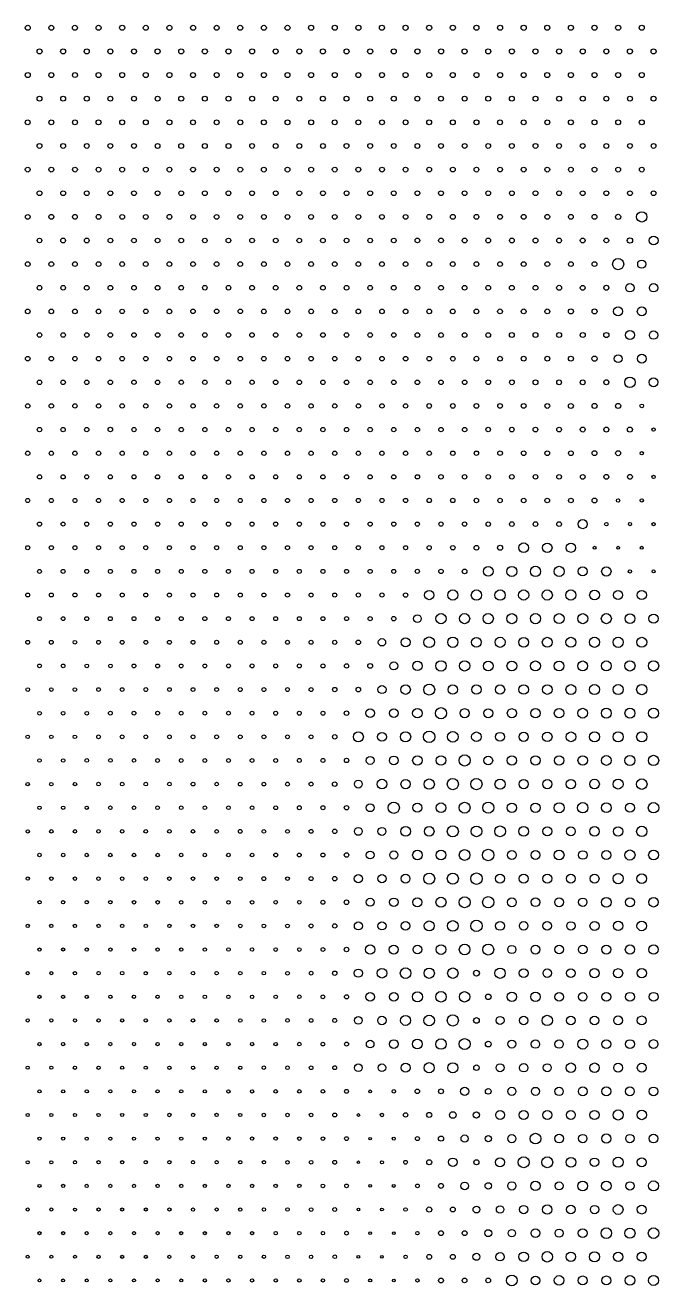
# Model space of a CAD drawing. Header units: metres. Extents: x -2 to 1072, y -1065 to 2.
# Drawn here: x -2 to 534, y -1065 to 2 of the extents above; entities that cross this region are included whole.
import ezdxf

# ---------------------------------------------------------------- set-up
doc = ezdxf.new("R2010")
doc.units = ezdxf.units.M

msp = doc.modelspace()

# ---------------------------------------------------------------- linework, layer by layer
for centre, radius in [((0, 0), 2.13), ((20, 0), 2.13), ((40, 0), 2.11), ((60, 0), 2.13), ((80, 0), 2.15), ((100, 0), 2.13), ((120, 0), 2.13), ((140, 0), 2.13), ((160, 0), 2.11), ((180, 0), 2.13), ((200, 0), 2.13), ((220, 0), 2.13), ((240, 0), 2.15), ((260, 0), 2.15), ((280, 0), 2.15), ((300, 0), 2.15), ((320, 0), 2.18), ((340, 0), 2.15), ((360, 0), 2.15), ((380, 0), 2.15), ((400, 0), 2.15), ((420, 0), 2.18), ((440, 0), 2.15), ((460, 0), 2.15), ((480, 0), 2.15), ((500, 0), 2.15), ((520, 0), 2.15), ((10, -20), 2.11), ((30, -20), 2.11), ((50, -20), 2.11), ((70, -20), 2.1), ((90, -20), 2.11), ((110, -20), 2.11), ((130, -20), 2.11), ((150, -20), 2.13), ((170, -20), 2.13), ((190, -20), 2.13), ((210, -20), 2.11), ((230, -20), 2.11), ((250, -20), 2.13), ((270, -20), 2.13), ((290, -20), 2.15), ((310, -20), 2.15), ((330, -20), 2.15), ((350, -20), 2.15), ((370, -20), 2.15), ((390, -20), 2.13), ((410, -20), 2.13), ((430, -20), 2.13), ((450, -20), 2.15), ((470, -20), 2.15), ((490, -20), 2.13), ((510, -20), 2.15), ((530, -20), 2.15), ((0, -40), 2.13), ((20, -40), 2.1), ((40, -40), 2.07), ((60, -40), 2.1), ((80, -40), 2.1), ((100, -40), 2.1), ((120, -40), 2.11), ((140, -40), 2.11), ((160, -40), 2.1), ((180, -40), 2.15), ((200, -40), 2.11), ((220, -40), 2.11), ((240, -40), 2.11), ((260, -40), 2.1), ((280, -40), 2.1), ((300, -40), 2.11), ((320, -40), 2.13), ((340, -40), 2.11), ((360, -40), 2.11), ((380, -40), 2.1), ((400, -40), 2.1), ((420, -40), 2.1), ((440, -40), 2.15), ((460, -40), 2.13), ((480, -40), 2.1), ((500, -40), 2.11), ((520, -40), 2.13), ((10, -60), 2.08), ((30, -60), 2.08), ((50, -60), 2.08), ((70, -60), 2.08), ((90, -60), 2.07), ((110, -60), 2.08), ((130, -60), 2.08), ((150, -60), 2.08), ((170, -60), 2.08), ((190, -60), 2.08), ((210, -60), 2.08), ((230, -60), 2.08), ((250, -60), 2.08), ((270, -60), 2.08), ((290, -60), 2.08), ((310, -60), 2.08), ((330, -60), 2.08), ((350, -60), 2.08), ((370, -60), 2.1), ((390, -60), 2.1), ((410, -60), 2.08), ((430, -60), 2.1), ((450, -60), 2.1), ((470, -60), 2.1), ((490, -60), 2.1), ((510, -60), 2.1), ((530, -60), 2.1), ((0, -80), 2.07), ((20, -80), 2.08), ((40, -80), 2.07), ((60, -80), 2.08), ((80, -80), 2.07), ((100, -80), 2.08), ((120, -80), 2.08), ((140, -80), 2.08), ((160, -80), 2.08), ((180, -80), 2.08), ((200, -80), 2.08), ((220, -80), 2.08), ((240, -80), 2.07), ((260, -80), 2.08), ((280, -80), 2.07), ((300, -80), 2.05), ((320, -80), 2.07), ((340, -80), 2.08), ((360, -80), 2.04), ((380, -80), 2.07), ((400, -80), 2.07), ((420, -80), 2.07), ((440, -80), 2.07), ((460, -80), 2.07), ((480, -80), 2.07), ((500, -80), 2.07), ((520, -80), 2.07), ((10, -100), 2.04), ((30, -100), 2.04), ((50, -100), 2.04), ((70, -100), 2.04), ((90, -100), 2.04), ((110, -100), 2.05), ((130, -100), 2.07), ((150, -100), 2.07), ((170, -100), 2.07), ((190, -100), 2.02), ((210, -100), 2.05), ((230, -100), 2.05), ((250, -100), 2.05), ((270, -100), 2.04), ((290, -100), 2.04), ((310, -100), 2.04), ((330, -100), 2.07), ((350, -100), 2.04), ((370, -100), 2.04), ((390, -100), 2.04), ((410, -100), 2.04), ((430, -100), 2.04), ((450, -100), 2.04), ((470, -100), 2.04), ((490, -100), 2.07), ((510, -100), 2.04), ((530, -100), 2.04), ((0, -120), 2.04), ((20, -120), 2.04), ((40, -120), 2.04), ((60, -120), 2.04), ((80, -120), 2.04), ((100, -120), 2.04), ((120, -120), 2.04), ((140, -120), 2.02), ((160, -120), 2.04), ((180, -120), 2.04), ((200, -120), 2.04), ((220, -120), 2.04), ((240, -120), 2.04), ((260, -120), 2.04), ((280, -120), 2.04), ((300, -120), 2.04), ((320, -120), 2.04), ((340, -120), 2.02), ((360, -120), 2.02), ((380, -120), 2.04), ((400, -120), 2.02), ((420, -120), 2.04), ((440, -120), 2.04), ((460, -120), 2.04), ((480, -120), 2.04), ((500, -120), 2.04), ((520, -120), 2.04), ((10, -140), 2.02), ((30, -140), 2.04), ((50, -140), 2.02), ((70, -140), 2.02), ((90, -140), 2), ((110, -140), 2.02), ((130, -140), 2.04), ((150, -140), 2), ((170, -140), 2), ((190, -140), 2), ((210, -140), 1.99), ((230, -140), 2.02), ((250, -140), 2.04), ((270, -140), 2), ((290, -140), 2.02), ((310, -140), 2), ((330, -140), 2.02), ((350, -140), 2.02), ((370, -140), 2), ((390, -140), 1.99), ((410, -140), 2.02), ((430, -140), 2.02), ((450, -140), 2.02), ((470, -140), 2.02), ((490, -140), 2.02), ((510, -140), 2.04), ((530, -140), 2.04), ((0, -160), 1.99), ((20, -160), 2.04), ((40, -160), 2.02), ((60, -160), 2.02), ((80, -160), 2), ((100, -160), 2), ((120, -160), 2.02), ((140, -160), 1.99), ((160, -160), 1.97), ((180, -160), 1.99), ((200, -160), 1.99), ((220, -160), 1.97), ((240, -160), 2), ((260, -160), 1.99), ((280, -160), 2), ((300, -160), 2), ((320, -160), 2), ((340, -160), 2.02), ((360, -160), 2.02), ((380, -160), 2.02), ((400, -160), 2.02), ((420, -160), 2.02), ((440, -160), 2.02), ((460, -160), 2.02), ((480, -160), 2.02), ((500, -160), 2.19), ((520, -160), 4.39), ((10, -180), 1.97), ((30, -180), 2), ((50, -180), 2), ((70, -180), 1.97), ((90, -180), 1.97), ((110, -180), 1.97), ((130, -180), 1.97), ((150, -180), 1.97), ((170, -180), 1.96), ((190, -180), 1.96), ((210, -180), 1.97), ((230, -180), 1.96), ((250, -180), 1.97), ((270, -180), 1.97), ((290, -180), 1.97), ((310, -180), 1.97), ((330, -180), 1.99), ((350, -180), 1.99), ((370, -180), 2.02), ((390, -180), 2.02), ((410, -180), 2), ((430, -180), 2.02), ((450, -180), 2.02), ((470, -180), 2.02), ((490, -180), 1.99), ((510, -180), 2.29), ((530, -180), 3.78), ((0, -200), 1.97), ((20, -200), 1.99), ((40, -200), 1.99), ((60, -200), 1.97), ((80, -200), 1.96), ((100, -200), 1.96), ((120, -200), 1.96), ((140, -200), 1.96), ((160, -200), 1.96), ((180, -200), 1.96), ((200, -200), 1.96), ((220, -200), 1.97), ((240, -200), 1.96), ((260, -200), 1.96), ((280, -200), 1.96), ((300, -200), 1.97), ((320, -200), 1.97), ((340, -200), 1.99), ((360, -200), 2), ((380, -200), 2), ((400, -200), 2), ((420, -200), 2.02), ((440, -200), 2.02), ((460, -200), 2.02), ((480, -200), 2.02), ((500, -200), 4.72), ((520, -200), 3.46), ((10, -220), 1.96), ((30, -220), 1.96), ((50, -220), 1.96), ((70, -220), 1.97), ((90, -220), 1.96), ((110, -220), 1.93), ((130, -220), 1.93), ((150, -220), 1.93), ((170, -220), 1.93), ((190, -220), 1.96), ((210, -220), 1.96), ((230, -220), 1.96), ((250, -220), 1.96), ((270, -220), 1.96), ((290, -220), 1.96), ((310, -220), 1.97), ((330, -220), 1.97), ((350, -220), 2), ((370, -220), 2), ((390, -220), 2.02), ((410, -220), 2.04), ((430, -220), 2.02), ((450, -220), 2.07), ((470, -220), 2.05), ((490, -220), 2.13), ((510, -220), 3.56), ((530, -220), 3.51), ((0, -240), 1.96), ((20, -240), 1.93), ((40, -240), 1.93), ((60, -240), 1.93), ((80, -240), 1.89), ((100, -240), 1.91), ((120, -240), 1.94), ((140, -240), 1.91), ((160, -240), 1.91), ((180, -240), 1.91), ((200, -240), 1.93), ((220, -240), 1.93), ((240, -240), 1.93), ((260, -240), 1.93), ((280, -240), 1.93), ((300, -240), 1.93), ((320, -240), 1.96), ((340, -240), 1.97), ((360, -240), 1.99), ((380, -240), 2), ((400, -240), 2.04), ((420, -240), 2.04), ((440, -240), 2.07), ((460, -240), 2.11), ((480, -240), 2.11), ((500, -240), 3.81), ((520, -240), 3.75), ((10, -260), 1.93), ((30, -260), 1.89), ((50, -260), 1.91), ((70, -260), 1.91), ((90, -260), 1.89), ((110, -260), 1.91), ((130, -260), 1.91), ((150, -260), 1.91), ((170, -260), 1.89), ((190, -260), 1.91), ((210, -260), 1.91), ((230, -260), 1.91), ((250, -260), 1.93), ((270, -260), 1.93), ((290, -260), 1.93), ((310, -260), 1.93), ((330, -260), 1.96), ((350, -260), 1.97), ((370, -260), 1.97), ((390, -260), 2), ((410, -260), 2.04), ((430, -260), 2.04), ((450, -260), 2.07), ((470, -260), 2.1), ((490, -260), 2.15), ((510, -260), 3.79), ((530, -260), 3.56), ((500, -280), 3.32), ((520, -280), 3.7), ((0, -280), 1.96), ((20, -280), 1.86), ((40, -280), 1.88), ((60, -280), 1.88), ((80, -280), 1.88), ((100, -280), 1.89), ((120, -280), 1.89), ((140, -280), 1.89), ((160, -280), 1.89), ((180, -280), 1.91), ((200, -280), 1.93), ((220, -280), 1.91), ((240, -280), 1.91), ((260, -280), 1.89), ((280, -280), 1.89), ((300, -280), 1.93), ((320, -280), 1.96), ((340, -280), 1.96), ((360, -280), 1.97), ((380, -280), 2), ((400, -280), 1.99), ((420, -280), 2.04), ((440, -280), 2.08), ((460, -280), 2.11), ((480, -280), 2.19), ((10, -300), 1.88), ((30, -300), 1.88), ((50, -300), 1.88), ((70, -300), 1.88), ((90, -300), 1.86), ((110, -300), 1.88), ((130, -300), 1.86), ((150, -300), 1.86), ((170, -300), 1.86), ((190, -300), 1.86), ((210, -300), 1.88), ((230, -300), 1.88), ((250, -300), 1.88), ((270, -300), 1.89), ((290, -300), 1.89), ((310, -300), 1.89), ((330, -300), 1.93), ((350, -300), 1.93), ((370, -300), 1.94), ((390, -300), 1.97), ((410, -300), 2.02), ((430, -300), 2.04), ((450, -300), 2.04), ((470, -300), 2.08), ((490, -300), 2.13), ((510, -300), 4.42), ((530, -300), 3.7), ((0, -320), 1.85), ((20, -320), 1.85), ((40, -320), 1.86), ((60, -320), 1.86), ((80, -320), 1.86), ((100, -320), 1.85), ((120, -320), 1.86), ((140, -320), 1.82), ((160, -320), 1.85), ((180, -320), 1.85), ((200, -320), 1.85), ((220, -320), 1.86), ((240, -320), 1.86), ((260, -320), 1.85), ((280, -320), 1.85), ((300, -320), 1.88), ((320, -320), 1.88), ((340, -320), 1.93), ((360, -320), 1.94), ((380, -320), 1.96), ((400, -320), 1.97), ((420, -320), 2.02), ((440, -320), 2.04), ((460, -320), 2.08), ((480, -320), 2.13), ((500, -320), 2.18), ((520, -320), 1.55), ((10, -340), 1.85), ((30, -340), 1.85), ((50, -340), 1.88), ((70, -340), 1.91), ((90, -340), 1.82), ((110, -340), 1.8), ((130, -340), 1.85), ((150, -340), 1.8), ((170, -340), 1.8), ((190, -340), 1.82), ((210, -340), 1.82), ((230, -340), 1.83), ((250, -340), 1.85), ((270, -340), 1.85), ((290, -340), 1.85), ((310, -340), 1.85), ((330, -340), 1.86), ((350, -340), 1.88), ((370, -340), 1.88), ((390, -340), 1.91), ((410, -340), 1.96), ((430, -340), 2), ((450, -340), 2.02), ((470, -340), 2.07), ((490, -340), 2.11), ((510, -340), 2.13), ((530, -340), 1.42), ((0, -360), 1.82), ((20, -360), 1.82), ((40, -360), 1.82), ((60, -360), 1.8), ((80, -360), 1.8), ((100, -360), 1.8), ((120, -360), 1.8), ((140, -360), 1.8), ((160, -360), 1.78), ((180, -360), 1.78), ((200, -360), 1.8), ((220, -360), 1.8), ((240, -360), 1.8), ((260, -360), 1.8), ((280, -360), 1.82), ((300, -360), 1.85), ((320, -360), 1.85), ((340, -360), 1.83), ((360, -360), 1.86), ((380, -360), 1.86), ((400, -360), 1.93), ((420, -360), 1.96), ((440, -360), 2), ((460, -360), 2.02), ((480, -360), 2.07), ((500, -360), 2.1), ((520, -360), 1.36), ((10, -380), 1.8), ((30, -380), 1.78), ((50, -380), 1.75), ((70, -380), 1.78), ((90, -380), 1.78), ((110, -380), 1.78), ((130, -380), 1.78), ((150, -380), 1.78), ((170, -380), 1.77), ((190, -380), 1.78), ((210, -380), 1.78), ((230, -380), 1.78), ((250, -380), 1.8), ((270, -380), 1.8), ((290, -380), 1.8), ((310, -380), 1.8), ((330, -380), 1.82), ((350, -380), 1.85), ((370, -380), 1.85), ((390, -380), 1.85), ((410, -380), 1.89), ((430, -380), 1.93), ((450, -380), 1.97), ((470, -380), 2), ((490, -380), 2.07), ((510, -380), 2.05), ((530, -380), 1.38), ((0, -400), 1.77), ((20, -400), 1.75), ((40, -400), 1.74), ((60, -400), 1.75), ((80, -400), 1.75), ((100, -400), 1.77), ((120, -400), 1.77), ((140, -400), 1.75), ((160, -400), 1.77), ((180, -400), 1.74), ((200, -400), 1.75), ((220, -400), 1.77), ((240, -400), 1.75), ((260, -400), 1.78), ((280, -400), 1.78), ((300, -400), 1.78), ((320, -400), 1.8), ((340, -400), 1.82), ((360, -400), 1.83), ((380, -400), 1.85), ((400, -400), 1.88), ((420, -400), 1.91), ((440, -400), 1.96), ((460, -400), 1.96), ((480, -400), 2.04), ((500, -400), 1.42), ((520, -400), 1.41), ((10, -420), 1.75), ((30, -420), 1.71), ((50, -420), 1.74), ((70, -420), 1.74), ((90, -420), 1.75), ((110, -420), 1.75), ((130, -420), 1.75), ((150, -420), 1.75), ((170, -420), 1.75), ((190, -420), 1.75), ((210, -420), 1.75), ((230, -420), 1.75), ((250, -420), 1.75), ((270, -420), 1.75), ((290, -420), 1.75), ((310, -420), 1.75), ((330, -420), 1.78), ((350, -420), 1.8), ((370, -420), 1.85), ((390, -420), 1.89), ((410, -420), 1.96), ((430, -420), 1.97), ((450, -420), 2.02), ((470, -420), 3.87), ((490, -420), 1.5), ((510, -420), 1.35), ((530, -420), 1.33), ((420, -440), 4.06), ((440, -440), 4), ((460, -440), 3.9), ((0, -440), 1.71), ((20, -440), 1.71), ((40, -440), 1.71), ((60, -440), 1.71), ((80, -440), 1.71), ((100, -440), 1.72), ((120, -440), 1.71), ((140, -440), 1.71), ((160, -440), 1.71), ((180, -440), 1.71), ((200, -440), 1.71), ((220, -440), 1.71), ((240, -440), 1.71), ((260, -440), 1.71), ((280, -440), 1.71), ((300, -440), 1.71), ((320, -440), 1.75), ((340, -440), 1.8), ((360, -440), 1.89), ((380, -440), 2.04), ((400, -440), 2.13), ((480, -440), 1.28), ((500, -440), 1.25), ((520, -440), 1.27), ((10, -460), 1.66), ((30, -460), 1.67), ((50, -460), 1.69), ((70, -460), 1.69), ((90, -460), 1.69), ((110, -460), 1.71), ((130, -460), 1.71), ((150, -460), 1.71), ((170, -460), 1.69), ((190, -460), 1.71), ((210, -460), 1.71), ((230, -460), 1.71), ((250, -460), 1.71), ((270, -460), 1.71), ((290, -460), 1.71), ((310, -460), 1.71), ((330, -460), 1.75), ((350, -460), 1.88), ((370, -460), 1.96), ((390, -460), 4.09), ((410, -460), 4.26), ((430, -460), 4.34), ((450, -460), 4.28), ((470, -460), 3.82), ((490, -460), 3.96), ((510, -460), 1.42), ((530, -460), 1.31), ((0, -480), 1.64), ((20, -480), 1.64), ((40, -480), 1.67), ((60, -480), 1.67), ((80, -480), 1.69), ((100, -480), 1.67), ((120, -480), 1.69), ((140, -480), 1.69), ((160, -480), 1.67), ((180, -480), 1.69), ((200, -480), 1.67), ((220, -480), 1.69), ((240, -480), 1.69), ((260, -480), 1.69), ((280, -480), 1.74), ((300, -480), 1.74), ((320, -480), 1.85), ((340, -480), 3.95), ((360, -480), 4.31), ((380, -480), 4.37), ((400, -480), 4.37), ((420, -480), 4.33), ((440, -480), 4.31), ((460, -480), 4.31), ((480, -480), 4.15), ((500, -480), 3.81), ((520, -480), 3.93), ((10, -500), 1.64), ((30, -500), 1.58), ((50, -500), 1.64), ((70, -500), 1.66), ((90, -500), 1.64), ((110, -500), 1.66), ((130, -500), 1.67), ((150, -500), 1.69), ((170, -500), 1.67), ((190, -500), 1.67), ((210, -500), 1.66), ((230, -500), 1.67), ((250, -500), 1.67), ((270, -500), 1.69), ((290, -500), 1.75), ((310, -500), 1.85), ((330, -500), 3.23), ((350, -500), 4.31), ((370, -500), 4.29), ((390, -500), 4.33), ((410, -500), 4.25), ((430, -500), 4.36), ((450, -500), 4.23), ((470, -500), 4.26), ((490, -500), 4.28), ((510, -500), 4.15), ((530, -500), 3.92), ((0, -520), 1.6), ((20, -520), 1.6), ((40, -520), 1.56), ((60, -520), 1.58), ((80, -520), 1.6), ((100, -520), 1.6), ((120, -520), 1.64), ((140, -520), 1.61), ((160, -520), 1.67), ((180, -520), 1.66), ((200, -520), 1.66), ((220, -520), 1.66), ((240, -520), 1.71), ((260, -520), 1.74), ((280, -520), 1.88), ((300, -520), 3.12), ((320, -520), 3.79), ((340, -520), 4.51), ((360, -520), 4.36), ((380, -520), 4.09), ((400, -520), 4.28), ((420, -520), 4.04), ((440, -520), 4.22), ((460, -520), 4.23), ((480, -520), 4.28), ((500, -520), 4.33), ((520, -520), 4.23), ((10, -540), 1.58), ((30, -540), 1.58), ((50, -540), 1.55), ((70, -540), 1.56), ((90, -540), 1.6), ((110, -540), 1.63), ((130, -540), 1.6), ((150, -540), 1.6), ((170, -540), 1.64), ((190, -540), 1.64), ((210, -540), 1.66), ((230, -540), 1.67), ((250, -540), 1.71), ((270, -540), 1.77), ((290, -540), 2), ((310, -540), 3.42), ((330, -540), 3.95), ((350, -540), 4.45), ((370, -540), 4.34), ((390, -540), 4.09), ((410, -540), 4.12), ((430, -540), 4.18), ((450, -540), 4.14), ((470, -540), 4.17), ((490, -540), 4.23), ((510, -540), 4.33), ((530, -540), 4.34), ((0, -560), 1.55), ((20, -560), 1.56), ((40, -560), 1.56), ((60, -560), 1.6), ((80, -560), 1.6), ((100, -560), 1.63), ((120, -560), 1.6), ((140, -560), 1.6), ((160, -560), 1.6), ((180, -560), 1.64), ((200, -560), 1.67), ((220, -560), 1.67), ((240, -560), 1.69), ((260, -560), 1.88), ((280, -560), 1.94), ((300, -560), 3.46), ((320, -560), 4.04), ((340, -560), 4.64), ((360, -560), 3.98), ((380, -560), 4.01), ((400, -560), 3.92), ((420, -560), 4.01), ((440, -560), 4.07), ((460, -560), 4.17), ((480, -560), 4.26), ((500, -560), 4.25), ((520, -560), 4.34), ((330, -580), 4.04), ((350, -580), 4.75), ((450, -580), 4.06), ((470, -580), 4.14), ((490, -580), 4.23), ((510, -580), 4.23), ((530, -580), 4.23), ((10, -580), 1.55), ((30, -580), 1.55), ((50, -580), 1.55), ((70, -580), 1.58), ((90, -580), 1.6), ((110, -580), 1.6), ((130, -580), 1.6), ((150, -580), 1.63), ((170, -580), 1.6), ((190, -580), 1.63), ((210, -580), 1.66), ((230, -580), 1.66), ((250, -580), 1.69), ((270, -580), 1.88), ((290, -580), 3.64), ((310, -580), 3.64), ((370, -580), 3.85), ((390, -580), 3.81), ((410, -580), 3.84), ((430, -580), 3.93), ((280, -600), 4.23), ((300, -600), 3.75), ((320, -600), 4.31), ((340, -600), 4.8), ((360, -600), 4.56), ((380, -600), 4.09), ((400, -600), 3.79), ((420, -600), 3.93), ((440, -600), 4), ((460, -600), 4.11), ((480, -600), 4.2), ((500, -600), 4.23), ((520, -600), 4.34), ((0, -600), 1.52), ((20, -600), 1.53), ((40, -600), 1.55), ((60, -600), 1.6), ((80, -600), 1.58), ((100, -600), 1.58), ((120, -600), 1.58), ((140, -600), 1.61), ((160, -600), 1.6), ((180, -600), 1.6), ((200, -600), 1.66), ((220, -600), 1.67), ((240, -600), 1.67), ((260, -600), 1.88), ((10, -620), 1.49), ((30, -620), 1.5), ((50, -620), 1.55), ((70, -620), 1.56), ((90, -620), 1.56), ((110, -620), 1.58), ((130, -620), 1.58), ((150, -620), 1.58), ((170, -620), 1.6), ((190, -620), 1.6), ((210, -620), 1.61), ((230, -620), 1.66), ((250, -620), 1.69), ((270, -620), 1.85), ((290, -620), 3.38), ((310, -620), 3.76), ((330, -620), 4.03), ((350, -620), 4.04), ((370, -620), 4.73), ((390, -620), 3.75), ((410, -620), 3.96), ((430, -620), 3.93), ((450, -620), 3.93), ((470, -620), 4.01), ((490, -620), 4.12), ((510, -620), 4.25), ((530, -620), 4.37), ((0, -640), 1.47), ((20, -640), 1.49), ((40, -640), 1.47), ((60, -640), 1.56), ((80, -640), 1.55), ((100, -640), 1.56), ((120, -640), 1.56), ((140, -640), 1.58), ((160, -640), 1.56), ((180, -640), 1.58), ((200, -640), 1.58), ((220, -640), 1.64), ((240, -640), 1.69), ((260, -640), 1.91), ((280, -640), 3.32), ((300, -640), 4.09), ((320, -640), 3.9), ((340, -640), 4.36), ((360, -640), 4.72), ((380, -640), 4.78), ((400, -640), 4.29), ((420, -640), 3.93), ((440, -640), 3.89), ((460, -640), 3.93), ((480, -640), 4.09), ((500, -640), 4.18), ((520, -640), 4.47), ((10, -660), 1.45), ((30, -660), 1.45), ((50, -660), 1.45), ((70, -660), 1.52), ((90, -660), 1.53), ((110, -660), 1.53), ((130, -660), 1.53), ((150, -660), 1.55), ((170, -660), 1.56), ((190, -660), 1.56), ((210, -660), 1.58), ((230, -660), 1.64), ((250, -660), 1.71), ((270, -660), 1.89), ((290, -660), 3.32), ((310, -660), 4.75), ((330, -660), 3.81), ((350, -660), 4.07), ((370, -660), 4.59), ((390, -660), 4.69), ((410, -660), 3.93), ((430, -660), 3.96), ((450, -660), 4.29), ((470, -660), 4.36), ((490, -660), 4.15), ((510, -660), 3.81), ((530, -660), 4.44), ((0, -680), 1.44), ((20, -680), 1.45), ((40, -680), 1.45), ((60, -680), 1.47), ((80, -680), 1.53), ((100, -680), 1.52), ((120, -680), 1.52), ((140, -680), 1.52), ((160, -680), 1.56), ((180, -680), 1.58), ((200, -680), 1.56), ((220, -680), 1.56), ((240, -680), 1.64), ((260, -680), 1.89), ((280, -680), 3.35), ((300, -680), 3.37), ((320, -680), 4.11), ((340, -680), 4.09), ((360, -680), 4.7), ((380, -680), 4.51), ((400, -680), 4.55), ((420, -680), 4.12), ((440, -680), 3.75), ((460, -680), 3.71), ((480, -680), 4.04), ((500, -680), 3.95), ((520, -680), 4.36), ((10, -700), 1.44), ((30, -700), 1.45), ((50, -700), 1.47), ((70, -700), 1.47), ((90, -700), 1.49), ((110, -700), 1.49), ((130, -700), 1.49), ((150, -700), 1.52), ((170, -700), 1.52), ((190, -700), 1.53), ((210, -700), 1.58), ((230, -700), 1.58), ((250, -700), 1.66), ((270, -700), 1.89), ((290, -700), 3.26), ((310, -700), 3.46), ((330, -700), 4.01), ((350, -700), 4.15), ((370, -700), 4.53), ((390, -700), 4.87), ((410, -700), 3.78), ((430, -700), 3.76), ((450, -700), 4.17), ((470, -700), 3.65), ((490, -700), 3.68), ((510, -700), 4.29), ((530, -700), 4.18), ((0, -720), 1.41), ((20, -720), 1.44), ((40, -720), 1.45), ((60, -720), 1.47), ((80, -720), 1.49), ((100, -720), 1.49), ((120, -720), 1.49), ((140, -720), 1.49), ((160, -720), 1.52), ((180, -720), 1.55), ((200, -720), 1.64), ((220, -720), 1.56), ((240, -720), 1.69), ((260, -720), 1.89), ((280, -720), 3.48), ((300, -720), 3.45), ((320, -720), 3.7), ((340, -720), 4.64), ((360, -720), 4.67), ((380, -720), 4.87), ((400, -720), 3.78), ((420, -720), 3.76), ((440, -720), 3.75), ((460, -720), 3.7), ((480, -720), 3.79), ((500, -720), 4.31), ((520, -720), 4.07), ((350, -740), 4.26), ((370, -740), 4.64), ((390, -740), 4.78), ((490, -740), 4.09), ((530, -740), 4.01), ((10, -740), 1.41), ((30, -740), 1.42), ((50, -740), 1.44), ((70, -740), 1.45), ((90, -740), 1.47), ((110, -740), 1.47), ((130, -740), 1.49), ((150, -740), 1.47), ((170, -740), 1.49), ((190, -740), 1.52), ((210, -740), 1.55), ((230, -740), 1.55), ((250, -740), 1.67), ((270, -740), 1.94), ((290, -740), 3.35), ((310, -740), 3.59), ((330, -740), 3.81), ((410, -740), 3.76), ((430, -740), 3.67), ((450, -740), 3.73), ((470, -740), 3.59), ((510, -740), 3.9), ((280, -760), 3.4), ((300, -760), 3.43), ((320, -760), 3.67), ((340, -760), 4.17), ((360, -760), 4.5), ((380, -760), 4.83), ((400, -760), 3.73), ((420, -760), 3.65), ((440, -760), 3.64), ((460, -760), 3.56), ((480, -760), 3.84), ((500, -760), 3.9), ((520, -760), 4.07), ((0, -760), 1.41), ((20, -760), 1.41), ((40, -760), 1.44), ((60, -760), 1.44), ((80, -760), 1.47), ((100, -760), 1.45), ((120, -760), 1.45), ((140, -760), 1.47), ((160, -760), 1.47), ((180, -760), 1.49), ((200, -760), 1.53), ((220, -760), 1.56), ((240, -760), 1.64), ((260, -760), 1.88), ((10, -780), 1.36), ((30, -780), 1.31), ((50, -780), 1.41), ((70, -780), 1.44), ((90, -780), 1.45), ((110, -780), 1.45), ((130, -780), 1.44), ((150, -780), 1.44), ((170, -780), 1.47), ((190, -780), 1.49), ((210, -780), 1.53), ((230, -780), 1.55), ((250, -780), 1.61), ((270, -780), 1.88), ((290, -780), 3.96), ((310, -780), 3.84), ((330, -780), 3.67), ((350, -780), 4.09), ((370, -780), 4.51), ((390, -780), 4.65), ((410, -780), 3.46), ((430, -780), 3.79), ((450, -780), 3.62), ((470, -780), 3.68), ((490, -780), 3.84), ((510, -780), 3.92), ((530, -780), 3.95), ((0, -800), 1.36), ((20, -800), 1.36), ((40, -800), 1.39), ((60, -800), 1.44), ((80, -800), 1.42), ((100, -800), 1.41), ((120, -800), 1.42), ((140, -800), 1.44), ((160, -800), 1.45), ((180, -800), 1.47), ((200, -800), 1.49), ((220, -800), 1.56), ((240, -800), 1.58), ((260, -800), 1.83), ((280, -800), 3.46), ((300, -800), 4.09), ((320, -800), 4.51), ((340, -800), 4.36), ((360, -800), 4.42), ((380, -800), 2.49), ((400, -800), 4.37), ((420, -800), 3.71), ((440, -800), 3.62), ((460, -800), 3.7), ((480, -800), 3.92), ((500, -800), 3.84), ((520, -800), 3.92), ((10, -820), 1.36), ((30, -820), 1.36), ((50, -820), 1.36), ((70, -820), 1.39), ((90, -820), 1.41), ((110, -820), 1.41), ((130, -820), 1.42), ((150, -820), 1.44), ((170, -820), 1.44), ((190, -820), 1.45), ((210, -820), 1.47), ((230, -820), 1.56), ((250, -820), 1.6), ((270, -820), 1.77), ((290, -820), 3.75), ((310, -820), 3.65), ((330, -820), 4.28), ((350, -820), 4.45), ((370, -820), 4.42), ((390, -820), 2.35), ((410, -820), 3.98), ((430, -820), 4.06), ((450, -820), 3.65), ((470, -820), 3.6), ((490, -820), 3.76), ((510, -820), 3.78), ((530, -820), 3.79), ((0, -840), 1.36), ((20, -840), 1.36), ((40, -840), 1.36), ((60, -840), 1.38), ((80, -840), 1.36), ((100, -840), 1.41), ((120, -840), 1.39), ((140, -840), 1.45), ((160, -840), 1.44), ((180, -840), 1.47), ((200, -840), 1.49), ((220, -840), 1.52), ((240, -840), 1.58), ((260, -840), 1.69), ((280, -840), 3.23), ((300, -840), 3.62), ((320, -840), 4.22), ((340, -840), 4.5), ((360, -840), 4.72), ((380, -840), 2.4), ((400, -840), 3.37), ((420, -840), 3.57), ((440, -840), 4.37), ((460, -840), 3.6), ((480, -840), 3.64), ((500, -840), 3.79), ((520, -840), 3.78), ((10, -860), 1.36), ((30, -860), 1.36), ((50, -860), 1.36), ((70, -860), 1.38), ((90, -860), 1.36), ((110, -860), 1.38), ((130, -860), 1.39), ((150, -860), 1.38), ((170, -860), 1.45), ((190, -860), 1.47), ((210, -860), 1.47), ((230, -860), 1.52), ((250, -860), 1.6), ((270, -860), 1.66), ((290, -860), 3.24), ((310, -860), 3.71), ((330, -860), 4.11), ((350, -860), 4.44), ((370, -860), 4.64), ((390, -860), 2.38), ((410, -860), 3.34), ((430, -860), 3.53), ((450, -860), 3.57), ((470, -860), 4.25), ((490, -860), 3.68), ((510, -860), 3.73), ((530, -860), 3.75), ((0, -880), 1.35), ((20, -880), 1.36), ((40, -880), 1.38), ((60, -880), 1.44), ((80, -880), 1.36), ((100, -880), 1.36), ((120, -880), 1.42), ((140, -880), 1.41), ((160, -880), 1.41), ((180, -880), 1.44), ((200, -880), 1.47), ((220, -880), 1.55), ((240, -880), 1.58), ((260, -880), 1.63), ((280, -880), 3.23), ((300, -880), 3.16), ((320, -880), 3.76), ((340, -880), 4.31), ((360, -880), 4.25), ((380, -880), 2.33), ((400, -880), 3.35), ((420, -880), 3.62), ((440, -880), 3.4), ((460, -880), 4), ((480, -880), 4), ((500, -880), 3.78), ((520, -880), 3.75), ((10, -900), 1.35), ((30, -900), 1.35), ((50, -900), 1.36), ((70, -900), 1.38), ((90, -900), 1.36), ((110, -900), 1.36), ((130, -900), 1.39), ((150, -900), 1.38), ((170, -900), 1.42), ((190, -900), 1.41), ((210, -900), 1.45), ((230, -900), 1.49), ((250, -900), 1.56), ((270, -900), 1.63), ((290, -900), 1.19), ((310, -900), 1.47), ((330, -900), 1.91), ((350, -900), 2.05), ((370, -900), 3.46), ((390, -900), 2.4), ((410, -900), 3.43), ((430, -900), 3.4), ((450, -900), 3.57), ((470, -900), 3.7), ((490, -900), 3.71), ((510, -900), 3.71), ((530, -900), 3.68), ((360, -920), 2.8), ((380, -920), 2.65), ((400, -920), 3.71), ((420, -920), 3.73), ((440, -920), 3.76), ((460, -920), 3.73), ((480, -920), 3.87), ((500, -920), 4.28), ((520, -920), 3.98), ((0, -920), 1.33), ((20, -920), 1.35), ((40, -920), 1.35), ((60, -920), 1.35), ((80, -920), 1.36), ((100, -920), 1.36), ((120, -920), 1.42), ((140, -920), 1.41), ((160, -920), 1.41), ((180, -920), 1.36), ((200, -920), 1.47), ((220, -920), 1.47), ((240, -920), 1.56), ((260, -920), 1.66), ((280, -920), 1.14), ((300, -920), 1.42), ((320, -920), 1.83), ((340, -920), 2.15), ((10, -940), 1.33), ((30, -940), 1.33), ((50, -940), 1.31), ((70, -940), 1.36), ((90, -940), 1.36), ((110, -940), 1.36), ((130, -940), 1.36), ((150, -940), 1.36), ((170, -940), 1.41), ((190, -940), 1.44), ((210, -940), 1.44), ((230, -940), 1.47), ((250, -940), 1.53), ((270, -940), 1.64), ((330, -940), 1.67), ((350, -940), 2.18), ((370, -940), 3.07), ((390, -940), 2.65), ((410, -940), 3.42), ((430, -940), 4.5), ((450, -940), 3.7), ((470, -940), 3.59), ((490, -940), 3.95), ((510, -940), 3.62), ((530, -940), 3.7), ((290, -940), 1.09), ((310, -940), 1.3), ((0, -960), 1.31), ((20, -960), 1.31), ((40, -960), 1.35), ((60, -960), 1.38), ((80, -960), 1.35), ((100, -960), 1.36), ((120, -960), 1.36), ((140, -960), 1.36), ((160, -960), 1.39), ((180, -960), 1.41), ((200, -960), 1.44), ((220, -960), 1.49), ((240, -960), 1.53), ((260, -960), 1.63), ((280, -960), 1.09), ((300, -960), 1.3), ((320, -960), 1.6), ((340, -960), 2.11), ((360, -960), 3.57), ((380, -960), 2.16), ((400, -960), 3.79), ((420, -960), 4.61), ((440, -960), 4.59), ((460, -960), 4.12), ((480, -960), 3.6), ((500, -960), 4.23), ((520, -960), 3.78), ((10, -980), 1.3), ((30, -980), 1.33), ((50, -980), 1.33), ((70, -980), 1.33), ((90, -980), 1.35), ((110, -980), 1.36), ((130, -980), 1.39), ((150, -980), 1.35), ((170, -980), 1.36), ((190, -980), 1.42), ((210, -980), 1.44), ((230, -980), 1.47), ((250, -980), 1.53), ((270, -980), 1.58), ((290, -980), 1.09), ((310, -980), 1.27), ((330, -980), 1.58), ((350, -980), 2.1), ((370, -980), 3.24), ((390, -980), 2.68), ((410, -980), 3.48), ((430, -980), 4.01), ((450, -980), 3.42), ((470, -980), 4.12), ((490, -980), 4.04), ((510, -980), 3.51), ((530, -980), 4.2), ((0, -1000), 1.31), ((20, -1000), 1.3), ((40, -1000), 1.28), ((60, -1000), 1.33), ((80, -1000), 1.35), ((100, -1000), 1.35), ((120, -1000), 1.35), ((140, -1000), 1.38), ((160, -1000), 1.35), ((180, -1000), 1.42), ((200, -1000), 1.44), ((220, -1000), 1.47), ((240, -1000), 1.53), ((260, -1000), 1.61), ((280, -1000), 1.13), ((300, -1000), 1.24), ((320, -1000), 1.52), ((340, -1000), 2.18), ((360, -1000), 2.02), ((380, -1000), 2.9), ((400, -1000), 3.13), ((420, -1000), 3.53), ((440, -1000), 3.96), ((460, -1000), 3.7), ((480, -1000), 3.51), ((500, -1000), 4.12), ((520, -1000), 3.79), ((10, -1020), 1.3), ((30, -1020), 1.3), ((50, -1020), 1.3), ((70, -1020), 1.31), ((90, -1020), 1.31), ((110, -1020), 1.33), ((130, -1020), 1.33), ((150, -1020), 1.35), ((170, -1020), 1.36), ((190, -1020), 1.36), ((210, -1020), 1.41), ((230, -1020), 1.45), ((250, -1020), 1.47), ((270, -1020), 1.58), ((290, -1020), 1.16), ((310, -1020), 1.22), ((330, -1020), 1.42), ((350, -1020), 2.07), ((370, -1020), 2.08), ((390, -1020), 2.95), ((410, -1020), 3.07), ((430, -1020), 3.78), ((450, -1020), 3.4), ((470, -1020), 3.76), ((490, -1020), 4.48), ((510, -1020), 4.29), ((530, -1020), 4.44), ((0, -1040), 1.25), ((20, -1040), 1.27), ((40, -1040), 1.27), ((60, -1040), 1.35), ((80, -1040), 1.33), ((100, -1040), 1.31), ((120, -1040), 1.31), ((140, -1040), 1.3), ((160, -1040), 1.36), ((180, -1040), 1.36), ((200, -1040), 1.38), ((220, -1040), 1.45), ((240, -1040), 1.44), ((260, -1040), 1.55), ((280, -1040), 1.17), ((300, -1040), 1.14), ((320, -1040), 1.45), ((340, -1040), 2.02), ((360, -1040), 2.02), ((380, -1040), 2.95), ((400, -1040), 3.51), ((420, -1040), 4.01), ((440, -1040), 4.44), ((460, -1040), 3.95), ((480, -1040), 4.34), ((500, -1040), 3.89), ((520, -1040), 3.81), ((410, -1060), 4.53), ((450, -1060), 4.11), ((510, -1060), 4.11), ((530, -1060), 4.26), ((10, -1060), 1.25), ((30, -1060), 1.27), ((50, -1060), 1.28), ((70, -1060), 1.31), ((90, -1060), 1.31), ((110, -1060), 1.3), ((130, -1060), 1.3), ((150, -1060), 1.36), ((170, -1060), 1.36), ((190, -1060), 1.36), ((210, -1060), 1.41), ((230, -1060), 1.44), ((250, -1060), 1.47), ((270, -1060), 1.6), ((290, -1060), 1.3), ((310, -1060), 1.13), ((330, -1060), 1.44), ((350, -1060), 2.05), ((370, -1060), 2), ((390, -1060), 1.99), ((430, -1060), 3.71), ((470, -1060), 3.76), ((490, -1060), 3.76)]:
    msp.add_circle(centre, radius)

doc.saveas('drawing.dxf')
